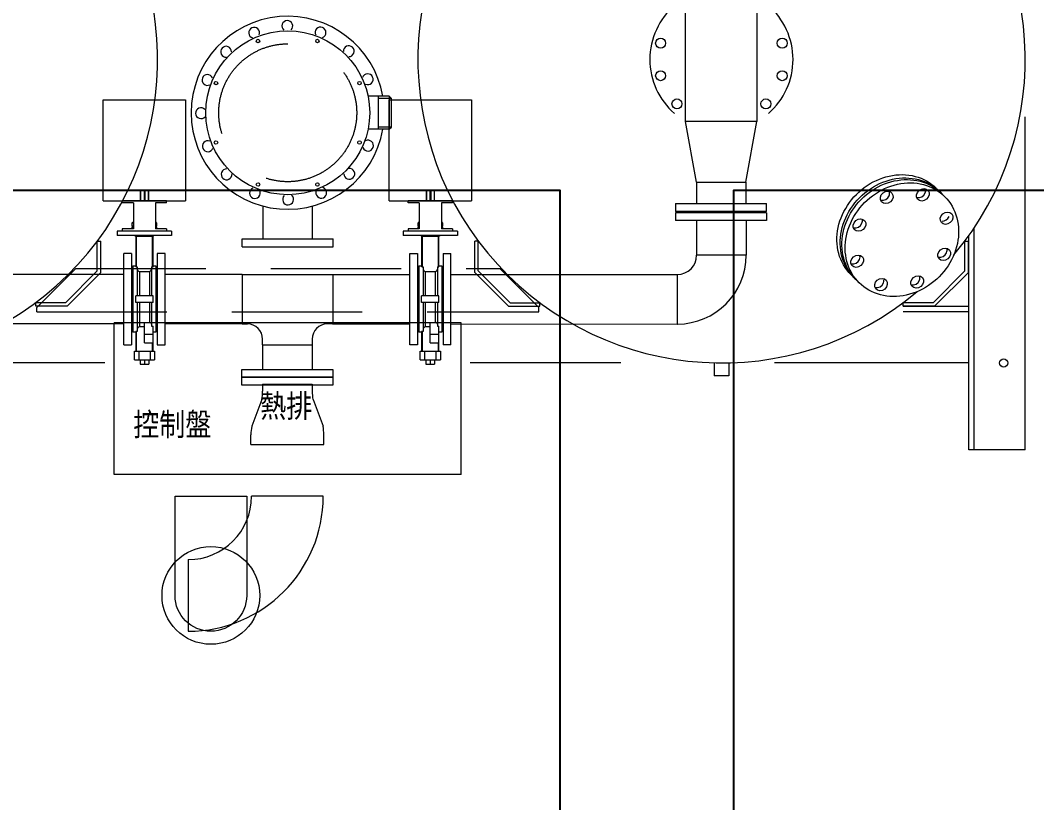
# Model space of a CAD drawing. Extents: x 0 to 160756, y 0 to 229247.
# Drawn here: x 56066 to 58409, y 83439 to 85243 of the extents above; entities that cross this region are included whole.
import ezdxf
from ezdxf.xclip import XClip

# ---------------------------------------------------------------- set-up
doc = ezdxf.new("R2010")
doc.units = 0
doc.header["$LTSCALE"] = 10
doc.header["$XCLIPFRAME"] = 2
doc.linetypes.add('XCM7Q30CDA-200K$0$DASHEDX2', pattern=[1.5, 1, -0.5])
doc.linetypes.add('XCM7Q30CDA-200K$0$PHANTOMX2', pattern=[5, 2.5, -0.5, 0.5, -0.5, 0.5, -0.5])
doc.layers.add('H12設備棟3F$0$\uf4c9\ue50a', color=252, linetype='Continuous')
doc.layers.add('XCM7Q30CDA-200K$0$UER-FUTUER', color=9, linetype='Continuous')
doc.layers.add('XCM7P30CDA$0$DRYER 熱排氣', color=252, linetype='Continuous', lineweight=15)
doc.styles.add('XCM7Q30CDA-200K$0$Standard', font='txt.shx', dxfattribs={"bigfont": 'chineset.shx'})

# ---------------------------------------------------------------- blocks, each defined once
blk = doc.blocks.new('H12設備棟3F')
at = {"layer": 'H12設備棟3F$0$\uf4c9\ue50a'}
for points in [[(57310.2, 82350.3), (57310.2, 84850.3), (56010.2, 84850.3), (56010.2, 82350.3)], [(59210.2, 82350.3), (59210.2, 84850.3), (57710.2, 84850.3), (57710.2, 82350.3)]]:
    blk.add_lwpolyline(points, close=True, dxfattribs=at)
blk = doc.blocks.new('XCM7Q30CDA-200K$0$A$C3f8f34e0')
at = {"lineweight": 13}
for p, q in [((917.3, -20), (917.3, 266)), ((1082.3, -20), (1082.3, 266)), ((234, 38), (185.1, 38)), ((209, -38), (209, 38)), ((239, 33), (209, 33)), ((234, 38), (239, 33)), ((234, 38), (234, -38)), ((239, -33), (239, 33)), ((1082.3, -20), (917.3, -20)), ((1700.1, -777), (1700.1, -9)), ((234, -38), (185.1, -38)), ((239, -33), (209, -33)), ((234, -38), (239, -33)), ((1104, -230.4), (894, -230.4)), ((894, -230.4), (894, -248.4)), ((1104, -230.4), (1104, -248.4)), ((1104, -248.4), (894, -248.4)), ((942.6, -248.4), (942.6, -328.4)), ((1056.6, -248.4), (1056.6, -328.4)), ((1582.1, -777), (1582.1, -266.2)), ((1561.1, -364.7), (1561.1, -295.9)), ((1561.1, -295.9), (1569.1, -295.9)), ((1569.1, -368), (1569.1, -295.9)), ((1570.1, -777), (1570.1, -283.5)), ((-359.8, -324.8), (-377.8, -324.8)), ((-377.8, -534.8), (-377.8, -324.8)), ((-359.8, -324.8), (-359.8, -534.8)), ((358.2, -324.8), (376.2, -324.8)), ((358.2, -324.8), (358.2, -534.8)), ((376.2, -534.8), (376.2, -324.8)), ((1056.6, -328.4), (942.6, -328.4)), ((1056.9, -328.4), (942.6, -328.4)), ((-377.8, -372.6), (-899, -372.8)), ((376.2, -372.6), (898, -372.8)), ((898.2, -487.1), (898.2, -372.8)), ((1561.1, -364.7), (1487.9, -437.9)), ((1569.1, -368), (1491.2, -445.9)), ((1487.9, -437.9), (1419.1, -437.9)), ((1419.1, -445.9), (1419.1, -437.9)), ((1491.2, -445.9), (1419.1, -445.9)), ((1569.1, -446.9), (1419.1, -446.9)), ((1569.1, -458.9), (1419.1, -458.9)), ((-377.8, -486.9), (-898.7, -487.1)), ((376.2, -486.9), (897.7, -487.1)), ((-377.8, -534.8), (-359.8, -534.8)), ((376.2, -534.8), (358.2, -534.8)), ((-421.3, -576.9), (-768.2, -576.9)), ((767.8, -576.9), (420.9, -576.9)), ((983.2, -576.7), (983.2, -606.7)), ((1017.2, -576.7), (1017.2, -606.7)), ((1569.1, -576.9), (1122.2, -576.9)), ((1017.2, -606.7), (983.2, -606.7)), ((1700.1, -777), (1570.1, -777))]:
    blk.add_line(p, q, dxfattribs=at)
at = {"lineweight": 13, "ltscale": 20}
for p, q in [((-425.3, 30), (-235.3, 30)), ((-425.3, -202.8), (-425.3, 30)), ((-235.3, 30), (-235.3, -202.8)), ((233.7, 30), (423.7, 30)), ((233.7, -202.8), (233.7, 30)), ((423.7, 30), (423.7, -202.8)), ((-425.3, -202.8), (-235.3, -202.8)), ((233.7, -202.8), (423.7, -202.8))]:
    blk.add_line(p, q, dxfattribs=at)
at = {"linetype": 'Continuous', "lineweight": 13}
for p, q in [((942, -160), (916.6, -20)), ((1056, -160), (1081.6, -20)), ((942, -160), (942, -209.4)), ((942, -160), (1056, -160)), ((1056, -160), (1056, -209.4)), ((-339.3, -202.8), (-339.3, -179.8)), ((-339.3, -179.8), (-339.3, -202.8)), ((-321.4, -179.8), (-339.3, -179.8)), ((-331.3, -179.8), (-331.3, -202.8)), ((-329.4, -179.8), (-329.4, -202.8)), ((-321.4, -179.8), (-321.4, -202.8)), ((-321.3, -179.8), (-321.3, -202.8)), ((319.7, -202.8), (319.7, -179.8)), ((319.7, -179.8), (319.7, -202.8)), ((337.6, -179.8), (319.7, -179.8)), ((327.7, -179.8), (327.7, -202.8)), ((329.6, -179.8), (329.6, -202.8)), ((337.6, -179.8), (337.6, -202.8)), ((337.7, -179.8), (337.7, -202.8)), ((-381.3, -207.8), (-381.3, -202.8)), ((-279.3, -202.8), (-381.3, -202.8)), ((-355.8, -207.8), (-381.3, -207.8)), ((-355.8, -207.8), (-355.8, -267.8)), ((-304.8, -207.8), (-304.8, -267.8)), ((-279.3, -207.8), (-304.8, -207.8)), ((-279.3, -207.8), (-279.3, -202.8)), ((277.7, -207.8), (277.7, -202.8)), ((379.7, -202.8), (277.7, -202.8)), ((303.2, -207.8), (277.7, -207.8)), ((303.2, -207.8), (303.2, -267.8)), ((354.2, -207.8), (354.2, -267.8)), ((379.7, -207.8), (354.2, -207.8)), ((379.7, -207.8), (379.7, -202.8)), ((894, -209.4), (894, -227.4)), ((894, -209.4), (1104, -209.4)), ((1104, -227.4), (1104, -209.4)), ((1104, -227.4), (894, -227.4)), ((-358.4, -261.8), (-358.4, -253.8)), ((-358.4, -253.8), (-355.8, -253.8)), ((-355.8, -252.8), (-357.4, -252.8)), ((-303.2, -252.8), (-304.8, -252.8)), ((-304.8, -253.8), (-302.2, -253.8)), ((-302.2, -253.8), (-302.2, -261.8)), ((300.6, -261.8), (300.6, -253.8)), ((300.6, -253.8), (303.2, -253.8)), ((303.2, -252.8), (301.6, -252.8)), ((355.8, -252.8), (354.2, -252.8)), ((354.2, -253.8), (356.8, -253.8)), ((356.8, -253.8), (356.8, -261.8)), ((-267.8, -272.8), (-392.8, -272.8)), ((-392.8, -272.8), (-392.8, -282.8)), ((-355.8, -267.8), (-381.3, -267.8)), ((-381.3, -267.8), (-381.3, -272.8)), ((-355.8, -261.8), (-358.4, -261.8)), ((-358.4, -267.8), (-358.4, -263.8)), ((-358.4, -263.8), (-355.8, -263.8)), ((-355.8, -262.8), (-357.4, -262.8)), ((-302.2, -261.8), (-304.8, -261.8)), ((-303.2, -262.8), (-304.8, -262.8)), ((-304.8, -263.8), (-302.2, -263.8)), ((-279.3, -267.8), (-304.8, -267.8)), ((-302.2, -263.8), (-302.2, -267.8)), ((-279.3, -267.8), (-279.3, -272.8)), ((-267.8, -272.8), (-267.8, -282.8)), ((391.2, -272.8), (266.2, -272.8)), ((266.2, -272.8), (266.2, -282.8)), ((303.2, -267.8), (277.7, -267.8)), ((277.7, -267.8), (277.7, -272.8)), ((303.2, -261.8), (300.6, -261.8)), ((300.6, -267.8), (300.6, -263.8)), ((300.6, -263.8), (303.2, -263.8)), ((303.2, -262.8), (301.6, -262.8)), ((356.8, -261.8), (354.2, -261.8)), ((355.8, -262.8), (354.2, -262.8)), ((354.2, -263.8), (356.8, -263.8)), ((379.7, -267.8), (354.2, -267.8)), ((356.8, -263.8), (356.8, -267.8)), ((379.7, -267.8), (379.7, -272.8)), ((391.2, -272.8), (391.2, -282.8)), ((-267.8, -282.8), (-392.8, -282.8)), ((-352.3, -282.8), (-350.3, -284.8)), ((-350.3, -284.8), (-348.3, -284.8)), ((-350.3, -284.8), (-350.3, -354.9)), ((-348.3, -284.8), (-348.3, -282.8)), ((-348.3, -284.8), (-312.3, -284.8)), ((-348.3, -355.3), (-348.3, -284.8)), ((-312.3, -284.8), (-312.3, -282.8)), ((-312.3, -284.8), (-310.3, -284.8)), ((-312.3, -284.8), (-312.3, -355.3)), ((-310.3, -284.8), (-308.3, -282.8)), ((-310.3, -354.9), (-310.3, -284.8)), ((391.2, -282.8), (266.2, -282.8)), ((306.7, -282.8), (308.7, -284.8)), ((308.7, -284.8), (310.7, -284.8)), ((308.7, -284.8), (308.7, -354.9)), ((310.7, -284.8), (310.7, -282.8)), ((310.7, -284.8), (346.7, -284.8)), ((310.7, -355.3), (310.7, -284.8)), ((346.7, -284.8), (346.7, -282.8)), ((346.7, -284.8), (348.7, -284.8)), ((346.7, -284.8), (346.7, -355.3)), ((348.7, -284.8), (350.7, -282.8)), ((348.7, -354.9), (348.7, -284.8)), ((-282.8, -324.8), (-300.8, -324.8)), ((-300.8, -324.8), (-300.8, -534.8)), ((-282.8, -534.8), (-282.8, -324.8)), ((281.2, -324.8), (299.2, -324.8)), ((281.2, -534.8), (281.2, -324.8)), ((299.2, -324.8), (299.2, -534.8)), ((-356.8, -353.3), (-350.3, -353.3)), ((-356.8, -353.3), (-356.8, -506.3)), ((-348.3, -355.3), (-346.8, -355.3)), ((-346.8, -355.3), (-346.8, -421.8)), ((-341.8, -365.7), (-341.8, -421.8)), ((-341.8, -365.7), (-318.8, -365.7)), ((-318.8, -365.7), (-318.8, -421.8)), ((-313.8, -355.3), (-312.3, -355.3)), ((-313.8, -355.3), (-313.8, -421.8)), ((-310.3, -353.3), (-303.8, -353.3)), ((-303.8, -353.3), (-303.8, -506.3)), ((-105.1, -372.7), (-282.8, -372.7)), ((-105.1, -372.7), (-105.1, -487)), ((-105.1, -372.7), (104.5, -372.7)), ((103.5, -372.7), (281.2, -372.7)), ((104.5, -487), (104.5, -372.7)), ((302.2, -353.3), (308.7, -353.3)), ((302.2, -353.3), (302.2, -506.3)), ((310.7, -355.3), (312.2, -355.3)), ((312.2, -355.3), (312.2, -421.8)), ((317.2, -365.7), (317.2, -421.8)), ((317.2, -365.7), (340.2, -365.7)), ((340.2, -365.7), (340.2, -421.8)), ((345.2, -355.3), (346.7, -355.3)), ((345.2, -355.3), (345.2, -421.8)), ((348.7, -353.3), (355.2, -353.3)), ((355.2, -353.3), (355.2, -506.3)), ((-310.3, -421.8), (-350.3, -421.8)), ((-350.3, -429.8), (-350.3, -421.8)), ((-350.3, -437.8), (-350.3, -429.8)), ((-310.3, -437.8), (-350.3, -437.8)), ((-346.8, -437.8), (-346.8, -504.3)), ((-341.8, -437.8), (-341.8, -494)), ((-318.8, -437.8), (-318.8, -483.8)), ((-313.8, -437.8), (-313.8, -491.9)), ((-310.3, -429.8), (-310.3, -421.8)), ((-310.3, -437.8), (-310.3, -429.8)), ((-105.1, -434.9), (-105.1, -487)), ((348.7, -421.8), (308.7, -421.8)), ((308.7, -429.8), (308.7, -421.8)), ((308.7, -437.8), (308.7, -429.8)), ((348.7, -437.8), (308.7, -437.8)), ((312.2, -437.8), (312.2, -504.3)), ((317.2, -437.8), (317.2, -494)), ((340.2, -437.8), (340.2, -483.8)), ((345.2, -437.8), (345.2, -491.9)), ((348.7, -429.8), (348.7, -421.8)), ((348.7, -437.8), (348.7, -429.8)), ((-330.3, -483.8), (-318.8, -483.8)), ((-330.3, -510.4), (-330.3, -483.8)), ((-313.8, -491.9), (-310.3, -491.9)), ((-310.3, -510.4), (-310.3, -491.9)), ((-105.1, -487), (-282.8, -487)), ((-105.1, -487), (-93, -487)), ((104.5, -487), (91.3, -487)), ((103.5, -487), (281.2, -487)), ((328.7, -483.8), (340.2, -483.8)), ((328.7, -510.4), (328.7, -483.8)), ((345.2, -491.9), (348.7, -491.9)), ((348.7, -510.4), (348.7, -491.9)), ((-350.3, -506.3), (-356.8, -506.3)), ((-350.3, -504.7), (-350.3, -549.8)), ((-346.8, -504.3), (-348.3, -504.3)), ((-348.3, -549.8), (-348.3, -504.3)), ((-330.3, -494), (-341.8, -494)), ((-330.3, -510.4), (-310.3, -510.4)), ((-330.3, -530.7), (-330.3, -510.4)), ((-303.8, -506.3), (-310.3, -506.3)), ((-310.3, -530.7), (-310.3, -510.4)), ((308.7, -506.3), (302.2, -506.3)), ((308.7, -504.7), (308.7, -549.8)), ((312.2, -504.3), (310.7, -504.3)), ((310.7, -549.8), (310.7, -504.3)), ((328.7, -494), (317.2, -494)), ((328.7, -510.4), (348.7, -510.4)), ((328.7, -530.7), (328.7, -510.4)), ((355.2, -506.3), (348.7, -506.3)), ((348.7, -530.7), (348.7, -510.4)), ((-330.3, -530.7), (-310.3, -530.7)), ((-312.3, -530.7), (-312.3, -549.8)), ((-310.3, -549.8), (-310.3, -530.7)), ((-300.8, -534.8), (-282.8, -534.8)), ((-58, -534.8), (-58, -522)), ((-58, -534.8), (56.3, -534.8)), ((-58, -534.8), (-58, -591.8)), ((56.3, -522), (56.3, -534.8)), ((56.3, -534.8), (56.3, -591.8)), ((299.2, -534.8), (281.2, -534.8)), ((328.7, -530.7), (348.7, -530.7)), ((346.7, -530.7), (346.7, -549.8)), ((348.7, -549.8), (348.7, -530.7)), ((-353.5, -569.8), (-353.5, -549.8)), ((-353.5, -549.8), (-343.4, -549.8)), ((-343.4, -549.8), (-317.2, -549.8)), ((-343.4, -549.8), (-343.4, -569.8)), ((-317.2, -549.8), (-317.2, -569.8)), ((-317.2, -549.8), (-307.1, -549.8)), ((-307.1, -549.8), (-307.1, -569.8)), ((305.5, -569.8), (305.5, -549.8)), ((305.5, -549.8), (315.6, -549.8)), ((315.6, -549.8), (341.8, -549.8)), ((315.6, -549.8), (315.6, -569.8)), ((341.8, -549.8), (341.8, -569.8)), ((341.8, -549.8), (351.9, -549.8)), ((351.9, -549.8), (351.9, -569.8)), ((-353.5, -569.8), (-343.4, -569.8)), ((-343.4, -569.8), (-317.2, -569.8)), ((-340.3, -569.8), (-340.3, -579.8)), ((-340.3, -579.8), (-330.3, -579.8)), ((-330.3, -569.8), (-330.3, -579.8)), ((-330.3, -579.8), (-320.3, -579.8)), ((-320.3, -569.8), (-320.3, -579.8)), ((-317.2, -569.8), (-307.1, -569.8)), ((305.5, -569.8), (315.6, -569.8)), ((315.6, -569.8), (341.8, -569.8)), ((318.7, -569.8), (318.7, -579.8)), ((318.7, -579.8), (328.7, -579.8)), ((328.7, -569.8), (328.7, -579.8)), ((328.7, -579.8), (338.7, -579.8)), ((338.7, -569.8), (338.7, -579.8)), ((341.8, -569.8), (351.9, -569.8)), ((-105.8, -609.8), (-105.8, -591.8)), ((-105.8, -591.8), (104.2, -591.8)), ((104.2, -591.8), (104.2, -609.8)), ((104.2, -609.8), (-105.8, -609.8))]:
    blk.add_line(p, q, dxfattribs=at)
at = {"lineweight": 13, "ltscale": 30}
for p, q in [((-57.7, -214.9), (-57.7, -291)), ((56.3, -215.3), (56.3, -291)), ((-105, -291), (105, -291)), ((-105, -309), (-105, -291)), ((105, -309), (105, -291)), ((-105, -309), (105, -309))]:
    blk.add_line(p, q, dxfattribs=at)
at = {"linetype": 'XCM7Q30CDA-200K$0$DASHEDX2', "lineweight": 13, "ltscale": 30}
for p, q in [((-438.9, -364.7), (-438.9, -295.9)), ((-438.9, -295.9), (-430.9, -295.9)), ((-430.9, -368), (-430.9, -295.9)), ((431.3, -368), (431.3, -295.9)), ((439.3, -295.9), (431.3, -295.9)), ((439.3, -364.7), (439.3, -295.9)), ((-488.7, -359.1), (-578.7, -449.1)), ((-438.9, -364.7), (-512.1, -437.9)), ((-430.9, -368), (-508.8, -445.9)), ((-488.7, -359.1), (489.1, -359.1)), ((431.3, -368), (509.2, -445.9)), ((439.3, -364.7), (512.5, -437.9)), ((489.1, -359.1), (579.1, -449.1)), ((-512.1, -437.9), (-580.9, -437.9)), ((-580.9, -445.9), (-580.9, -437.9)), ((512.5, -437.9), (581.3, -437.9)), ((581.3, -445.9), (581.3, -437.9)), ((-508.8, -445.9), (-580.9, -445.9)), ((-578.7, -459.1), (-578.7, -449.1)), ((-578.7, -459.1), (579.1, -459.1)), ((509.2, -445.9), (581.3, -445.9)), ((579.1, -459.1), (579.1, -449.1))]:
    blk.add_line(p, q, dxfattribs=at)
at = {"linetype": 'XCM7Q30CDA-200K$0$PHANTOMX2', "lineweight": 13, "ltscale": 40}
for p, q in [((-399.8, -834.1), (-399.8, -484.1)), ((400.2, -484.1), (-399.8, -484.1)), ((400.2, -834.1), (400.2, -484.1)), ((400.2, -834.1), (-399.8, -834.1))]:
    blk.add_line(p, q, dxfattribs=at)
at = {"linetype": 'Continuous', "lineweight": 13, "flags": 128}
for points in [[(1298.4, -373.3), (1298.3, -373.1), (1293.5, -368), (1289, -362.5), (1284.9, -356.8), (1281.1, -350.7), (1277.8, -344.4), (1274.8, -337.9), (1272.3, -331.2), (1270.2, -324.2), (1268.5, -317.1), (1267.2, -309.8), (1266.4, -302.4), (1266, -295), (1266.1, -287.4), (1266.6, -279.8), (1267.6, -272.2), (1269, -264.6), (1270.8, -257), (1273.1, -249.5), (1275.7, -242), (1278.8, -234.7), (1282.3, -227.5), (1286.2, -220.4), (1290.4, -213.5), (1295, -206.9), (1299.9, -200.4), (1305.2, -194.2), (1310.8, -188.3), (1316.7, -182.7), (1322.8, -177.4), (1329.2, -172.4), (1335.8, -167.7), (1342.7, -163.4), (1349.7, -159.5), (1356.9, -155.9), (1364.2, -152.8), (1371.6, -150.1), (1379.1, -147.7), (1386.7, -145.9), (1394.3, -144.4), (1401.9, -143.4), (1409.5, -142.8), (1417, -142.7), (1424.5, -143), (1431.9, -143.7), (1439.2, -144.9), (1446.3, -146.6), (1453.2, -148.6), (1460, -151.1), (1466.6, -154), (1472.9, -157.3), (1478.9, -161), (1484.7, -165.1), (1490.2, -169.5), (1495.2, -174.2)], [(1311.6, -385.8), (1311, -385.4), (1305.9, -380.6), (1301, -375.5), (1296.6, -370), (1292.4, -364.3), (1288.7, -358.2), (1285.3, -351.9), (1282.4, -345.4), (1279.9, -338.6), (1277.7, -331.7), (1276.1, -324.6), (1274.8, -317.3), (1274, -309.9), (1273.6, -302.5), (1273.7, -294.9), (1274.2, -287.3), (1275.2, -279.7), (1276.6, -272.1), (1278.4, -264.5), (1280.6, -257), (1283.3, -249.5), (1286.4, -242.2), (1289.9, -235), (1293.7, -227.9), (1298, -221), (1302.6, -214.4), (1307.5, -207.9), (1312.8, -201.7), (1318.4, -195.8), (1324.3, -190.2), (1330.4, -184.9), (1336.8, -179.9), (1343.4, -175.2), (1350.3, -170.9), (1357.3, -167), (1364.5, -163.4), (1371.8, -160.3), (1379.2, -157.6), (1386.7, -155.2), (1394.3, -153.4), (1401.9, -151.9), (1409.5, -150.9), (1417.1, -150.3), (1424.6, -150.2), (1432.1, -150.5), (1439.5, -151.2), (1446.7, -152.4), (1453.9, -154.1), (1460.8, -156.1), (1467.6, -158.6), (1474.1, -161.5), (1480.5, -164.8), (1486.5, -168.5), (1492.3, -172.6), (1497.8, -177), (1503, -181.8), (1507.8, -186.9), (1508.6, -188)], [(1309.8, -384.6), (1309.7, -384.5), (1304.9, -379.4), (1300.4, -373.9), (1296.2, -368.2), (1292.5, -362.1), (1289.2, -355.8), (1286.2, -349.3), (1283.7, -342.5), (1281.6, -335.6), (1279.9, -328.5), (1278.6, -321.2), (1277.8, -313.8), (1277.4, -306.4), (1277.5, -298.8), (1278, -291.2), (1279, -283.6), (1280.4, -276), (1282.2, -268.4), (1284.4, -260.9), (1287.1, -253.4), (1290.2, -246.1), (1293.7, -238.9), (1297.5, -231.8), (1301.8, -224.9), (1306.4, -218.3), (1311.3, -211.8), (1316.6, -205.6), (1322.2, -199.7), (1328.1, -194.1), (1334.2, -188.8), (1340.6, -183.7), (1347.2, -179.1), (1354.1, -174.8), (1361.1, -170.9), (1368.3, -167.3), (1375.6, -164.2), (1383, -161.5), (1390.5, -159.1), (1398.1, -157.3), (1405.7, -155.8), (1413.3, -154.8), (1420.9, -154.2), (1428.4, -154.1), (1435.9, -154.4), (1443.3, -155.1), (1450.5, -156.3), (1457.7, -158), (1464.6, -160), (1471.4, -162.5), (1478, -165.4), (1484.3, -168.7), (1490.3, -172.4), (1496.1, -176.5), (1501.6, -180.9), (1506.6, -185.5)], [(1536.9, -324.3), (1533.8, -331.6), (1530.4, -338.8), (1526.5, -345.9), (1522.3, -352.8), (1517.7, -359.4), (1512.7, -365.9), (1507.4, -372.1), (1501.9, -378), (1496, -383.6), (1489.8, -388.9), (1483.4, -393.9), (1476.8, -398.6), (1470, -402.9), (1463, -406.8), (1455.8, -410.4), (1448.5, -413.5), (1441.1, -416.2), (1433.5, -418.5), (1426, -420.4), (1418.4, -421.9), (1410.8, -422.9), (1403.2, -423.5), (1395.6, -423.6), (1388.1, -423.3), (1380.8, -422.6), (1373.5, -421.4), (1366.4, -419.7), (1359.4, -417.7), (1352.6, -415.2), (1346.1, -412.3), (1339.8, -409), (1333.7, -405.3), (1327.9, -401.2), (1322.4, -396.8), (1317.3, -392), (1312.4, -386.9), (1308, -381.4), (1303.8, -375.7), (1300.1, -369.6), (1296.7, -363.3), (1293.8, -356.8), (1291.3, -350), (1289.1, -343.1), (1287.5, -336), (1286.2, -328.7), (1285.4, -321.3), (1285, -313.9), (1285.1, -306.3), (1285.6, -298.7), (1286.6, -291.1), (1288, -283.5), (1289.8, -275.9), (1292, -268.3), (1294.7, -260.9), (1297.8, -253.6), (1301.3, -246.4), (1305.1, -239.3), (1309.4, -232.4), (1314, -225.8), (1318.9, -219.3), (1324.2, -213.1), (1329.8, -207.2), (1335.7, -201.6), (1341.8, -196.2), (1348.2, -191.2), (1354.8, -186.6), (1361.7, -182.3), (1368.7, -178.4), (1375.8, -174.8), (1383.2, -171.7), (1390.6, -168.9), (1398.1, -166.6), (1405.6, -164.7), (1413.2, -163.3), (1420.9, -162.3), (1428.4, -161.7), (1436, -161.6), (1443.5, -161.9), (1450.9, -162.6), (1458.1, -163.8), (1465.3, -165.4), (1472.2, -167.5), (1479, -170), (1485.5, -172.9), (1491.9, -176.2), (1497.9, -179.9), (1503.7, -184), (1509.2, -188.4), (1514.4, -193.2), (1519.2, -198.3), (1523.7, -203.8), (1527.8, -209.5), (1531.5, -215.6), (1534.9, -221.9), (1537.8, -228.4), (1540.4, -235.1), (1542.5, -242.1), (1544.2, -249.2), (1545.4, -256.5), (1546.2, -263.9), (1546.6, -271.3), (1546.5, -278.9), (1546, -286.5), (1545.1, -294.1), (1543.7, -301.7), (1541.8, -309.3), (1539.6, -316.8), (1536.9, -324.3)], [(-312.3, -355.3), (-311.7, -355.3), (-311.1, -355.2), (-310.6, -355.1), (-310.4, -355), (-310.3, -354.9)], [(346.7, -355.3), (347.3, -355.3), (347.9, -355.2), (348.4, -355.1), (348.6, -355), (348.7, -354.9)], [(-348.3, -504.3), (-349, -504.3), (-349.5, -504.4), (-350, -504.5), (-350.2, -504.6), (-350.3, -504.7)], [(310.7, -504.3), (310, -504.3), (309.5, -504.4), (309, -504.5), (308.8, -504.6), (308.7, -504.7)]]:
    blk.add_lwpolyline(points, dxfattribs=at)
at = {"lineweight": 13}
for centre, radius in [((0, 0), 189), ((-68.5, 165.4), 4), ((68.5, 165.4), 4), ((859.7, 160.5), 11.5), ((1139.9, 160.5), 11.5), ((859.7, 85.5), 11.5), ((1139.9, 85.5), 11.5), ((-165.4, 68.5), 4), ((165.4, 68.5), 4), ((897.3, 20.5), 11.5), ((1102.3, 20.5), 11.5), ((-165.4, -68.5), 4), ((165.4, -68.5), 4), ((-68.5, -165.4), 4), ((68.5, -165.4), 4), ((1650.3, -577), 9.5)]:
    blk.add_circle(centre, radius, dxfattribs=at)
at = {"linetype": 'XCM7Q30CDA-200K$0$DASHEDX2', "lineweight": 13, "ltscale": 30}
blk.add_circle((0, 0), 159, dxfattribs=at)
at = {"lineweight": 13}
for centre, radius, start, end in [((-999.8, 123), 700, 229.9129, 220.1186), ((1000.1, 123.1), 700, 319.8814, 310.0871), ((999.8, 123), 165, 130.8852, 229.0452), ((999.8, 123), 165, 310.9534, 49.1148), ((0, 0), 222.5, 9.8336, 350.1664), ((-0.9, 200), 12.5, 314.4365, 229.228), ((-77.3, 184.4), 12.5, 336.9365, 251.728), ((75.7, 185.1), 12.5, 291.9365, 206.728), ((-142, 140.8), 12.5, 359.4365, 274.228), ((140.8, 142), 12.5, 269.4365, 184.228), ((-185.1, 75.7), 12.5, 21.9365, 296.728), ((184.4, 77.3), 12.5, 246.9365, 161.728), ((-200, -0.9), 12.5, 44.4365, 319.228), ((-184.4, -77.3), 12.5, 66.9365, 341.728), ((185.1, -75.7), 12.5, 201.9365, 116.728), ((-140.8, -142), 12.5, 89.4365, 4.228), ((142, -140.8), 12.5, 179.4365, 94.228), ((-75.7, -185.1), 12.5, 111.9365, 26.728), ((77.3, -184.4), 12.5, 156.9365, 71.728), ((0.9, -200), 12.5, 134.4365, 49.228), ((898.2, -328.4), 44.5, 270, 0), ((898.2, -328.4), 158.8, 270, 0)]:
    blk.add_arc(centre, radius, start, end, dxfattribs=at)
at = {"linetype": 'Continuous', "lineweight": 13}
for centre, radius, start, end in [((1373.3, -185.8), 14.3, 337.7989, 17.5248), ((1454.4, -179.2), 16.3, 255.7335, 340.1666), ((1456.5, -179.3), 14.3, 337.7989, 17.5248), ((1371.2, -185.7), 16.3, 255.7335, 340.1666), ((-357.4, -253.8), 1, 90, 180), ((-303.2, -253.8), 1, 0, 90), ((301.6, -253.8), 1, 90, 180), ((355.8, -253.8), 1, 0, 90), ((1308.4, -249.2), 16.3, 255.7335, 340.1666), ((1310.5, -249.3), 14.3, 337.7989, 17.5248), ((1509, -233.1), 16.8, 267.5642, 339.1601), ((-357.4, -261.8), 1, 180, 270), ((-357.4, -263.8), 1, 90, 180), ((-303.2, -261.8), 1, 270, 0), ((-303.2, -263.8), 1, 0, 90), ((301.6, -261.8), 1, 180, 270), ((301.6, -263.8), 1, 90, 180), ((355.8, -261.8), 1, 270, 0), ((355.8, -263.8), 1, 0, 90), ((1503.6, -317.1), 16.3, 255.7335, 340.1666), ((1505.7, -317.2), 14.3, 337.7989, 17.5248), ((1302.9, -332.5), 16.3, 255.7335, 340.1666), ((1305, -332.6), 14.3, 337.7989, 17.5248), ((-348.6, -351.9), 3.42, 240.1451, 274.9423), ((-341.7, -360.6), 5.07, 178.9174, 269.1753), ((-318.9, -360.6), 5.09, 271.0374, 0.8698), ((310.4, -351.9), 3.42, 240.1451, 274.9423), ((317.3, -360.6), 5.07, 178.9174, 269.1753), ((340.1, -360.6), 5.09, 271.0374, 0.8698), ((1357.9, -386.9), 16.3, 255.7335, 340.1666), ((1359.2, -386.8), 15.1, 338.4464, 4.864), ((1440.9, -380.6), 16.3, 255.7335, 340.1666), ((1443, -380.7), 14.3, 337.7989, 17.5248), ((-318.4, -488.3), 4.6, 6.5754, 95.332), ((-93, -522), 35, 0, 90), ((91.3, -522), 35, 90, 180), ((340.6, -488.3), 4.6, 6.5754, 95.332), ((-341.7, -499.1), 5.1, 91.119, 180.7883), ((317.3, -499.1), 5.1, 91.119, 180.7883)]:
    blk.add_arc(centre, radius, start, end, dxfattribs=at)
for centre in [(1380.9, -195.1), (1464, -189.2), (1518.9, -243.1), (1318.1, -259), (1312.7, -342.3), (1513.4, -326.5), (1451, -390.1), (1367.7, -396.2)]:
    blk.add_ellipse(centre, major_axis=(12, 10), ratio=0.851615, dxfattribs=at)
at = {"lineweight": 13, "char_height": 60, "width": 1570.211, "attachment_point": 3, "style": 'XCM7Q30CDA-200K$0$Standard'}
for s, insert in [('熱排', (56.6, -648.2)), ('控制盤', (-176, -690.6))]:
    blk.add_mtext(s, dxfattribs=dict(at, insert=insert))
blk = doc.blocks.new('XCM7Q30CDA-200K')
at = {"layer": 'XCM7Q30CDA-200K$0$UER-FUTUER'}
blk.add_blockref('XCM7Q30CDA-200K$0$A$C3f8f34e0', (56682.3, 85029.9), dxfattribs=at)
blk = doc.blocks.new('XCM7P30CDA$0$F22P2-CDA-07-C20-00$0$LRElbowDown-16.52')
for p, q in [((22.86, 8.26), (0, 8.26)), ((22.86, -8.26), (22.86, 8.26)), ((0, -8.26), (22.86, -8.26))]:
    blk.add_line(p, q)
blk.add_arc((0, 0), 8.26, 90, 270)
blk = doc.blocks.new('XCM7P30CDA$0$F22P2-CDA-07-C20-00$0$LRElbow-16.52')
for p, q in [((22.86, -8.26), (22.86, 8.26)), ((-8.26, -22.86), (8.26, -22.86))]:
    blk.add_line(p, q)
for radius in [31.12, 14.6]:
    blk.add_arc((22.86, -22.86), radius, 90, 180)
blk = doc.blocks.new('XCM7P30CDA$0$R6-4')
at = {"color": 0, "linetype": 'ByBlock'}
for p, q in [((-84.1, 0), (-84.1, -22.8)), ((84.1, 0), (-84.1, 0)), ((84.1, 0), (84.1, -22.8)), ((-59.1, -103.9), (-82.2, -42.2)), ((59.1, -103.9), (82.2, -42.2)), ((-57.1, -139.7), (-57.1, -123.3)), ((57.1, -139.7), (-57.1, -139.7)), ((57.1, -139.7), (57.1, -123.3)), ((57.1, -139.7), (57.1, -123.3))]:
    blk.add_line(p, q, dxfattribs=at)
for centre, start, end in [((15.9, -22.8), 180, 191.1869), ((-15.9, -22.8), 348.8131, 0), ((-157.1, -123.3), 0, 11.1869), ((157.1, -123.3), 168.8131, 180)]:
    blk.add_arc(centre, 100, start, end, dxfattribs=at)
blk = doc.blocks.new('XCM7P30CDA')
at = {"layer": 'XCM7P30CDA$0$DRYER 熱排氣'}
blk.add_lwpolyline([(56576.5, 84420.1), (56786.5, 84420.1), (56786.5, 84402.1), (56576.5, 84402.1)], close=True, dxfattribs=at)
blk.add_circle((56505.1, 83916.8), 112.6, dxfattribs=at)
at = {"layer": 'XCM7P30CDA$0$DRYER 熱排氣', "rotation": 180}
blk.add_blockref('XCM7P30CDA$0$R6-4', (56681.5, 84264.7), dxfattribs=at)
at = {"layer": 'XCM7P30CDA$0$DRYER 熱排氣', "yscale": 10, "zscale": 10}
for name, p, xscale, rotation in [('XCM7P30CDA$0$F22P2-CDA-07-C20-00$0$LRElbowDown-16.52', (56505.1, 83916.8), -10, 270), ('XCM7P30CDA$0$F22P2-CDA-07-C20-00$0$LRElbow-16.52', (56681.5, 83916.8), 10, 180)]:
    blk.add_blockref(name, p, dxfattribs=dict(at, xscale=xscale, rotation=rotation))

msp = doc.modelspace()

# ---------------------------------------------------------------- block references
for name in ['XCM7P30CDA', 'XCM7Q30CDA-200K']:
    msp.add_blockref(name, (0, 0))
ref = msp.add_blockref('H12設備棟3F', (0, 0))
XClip(ref).set_block_clipping_path([(52480.8428845762, 60066.8604644329), (84559.6547477046, 105824.4625800119)])

doc.saveas('drawing.dxf')
